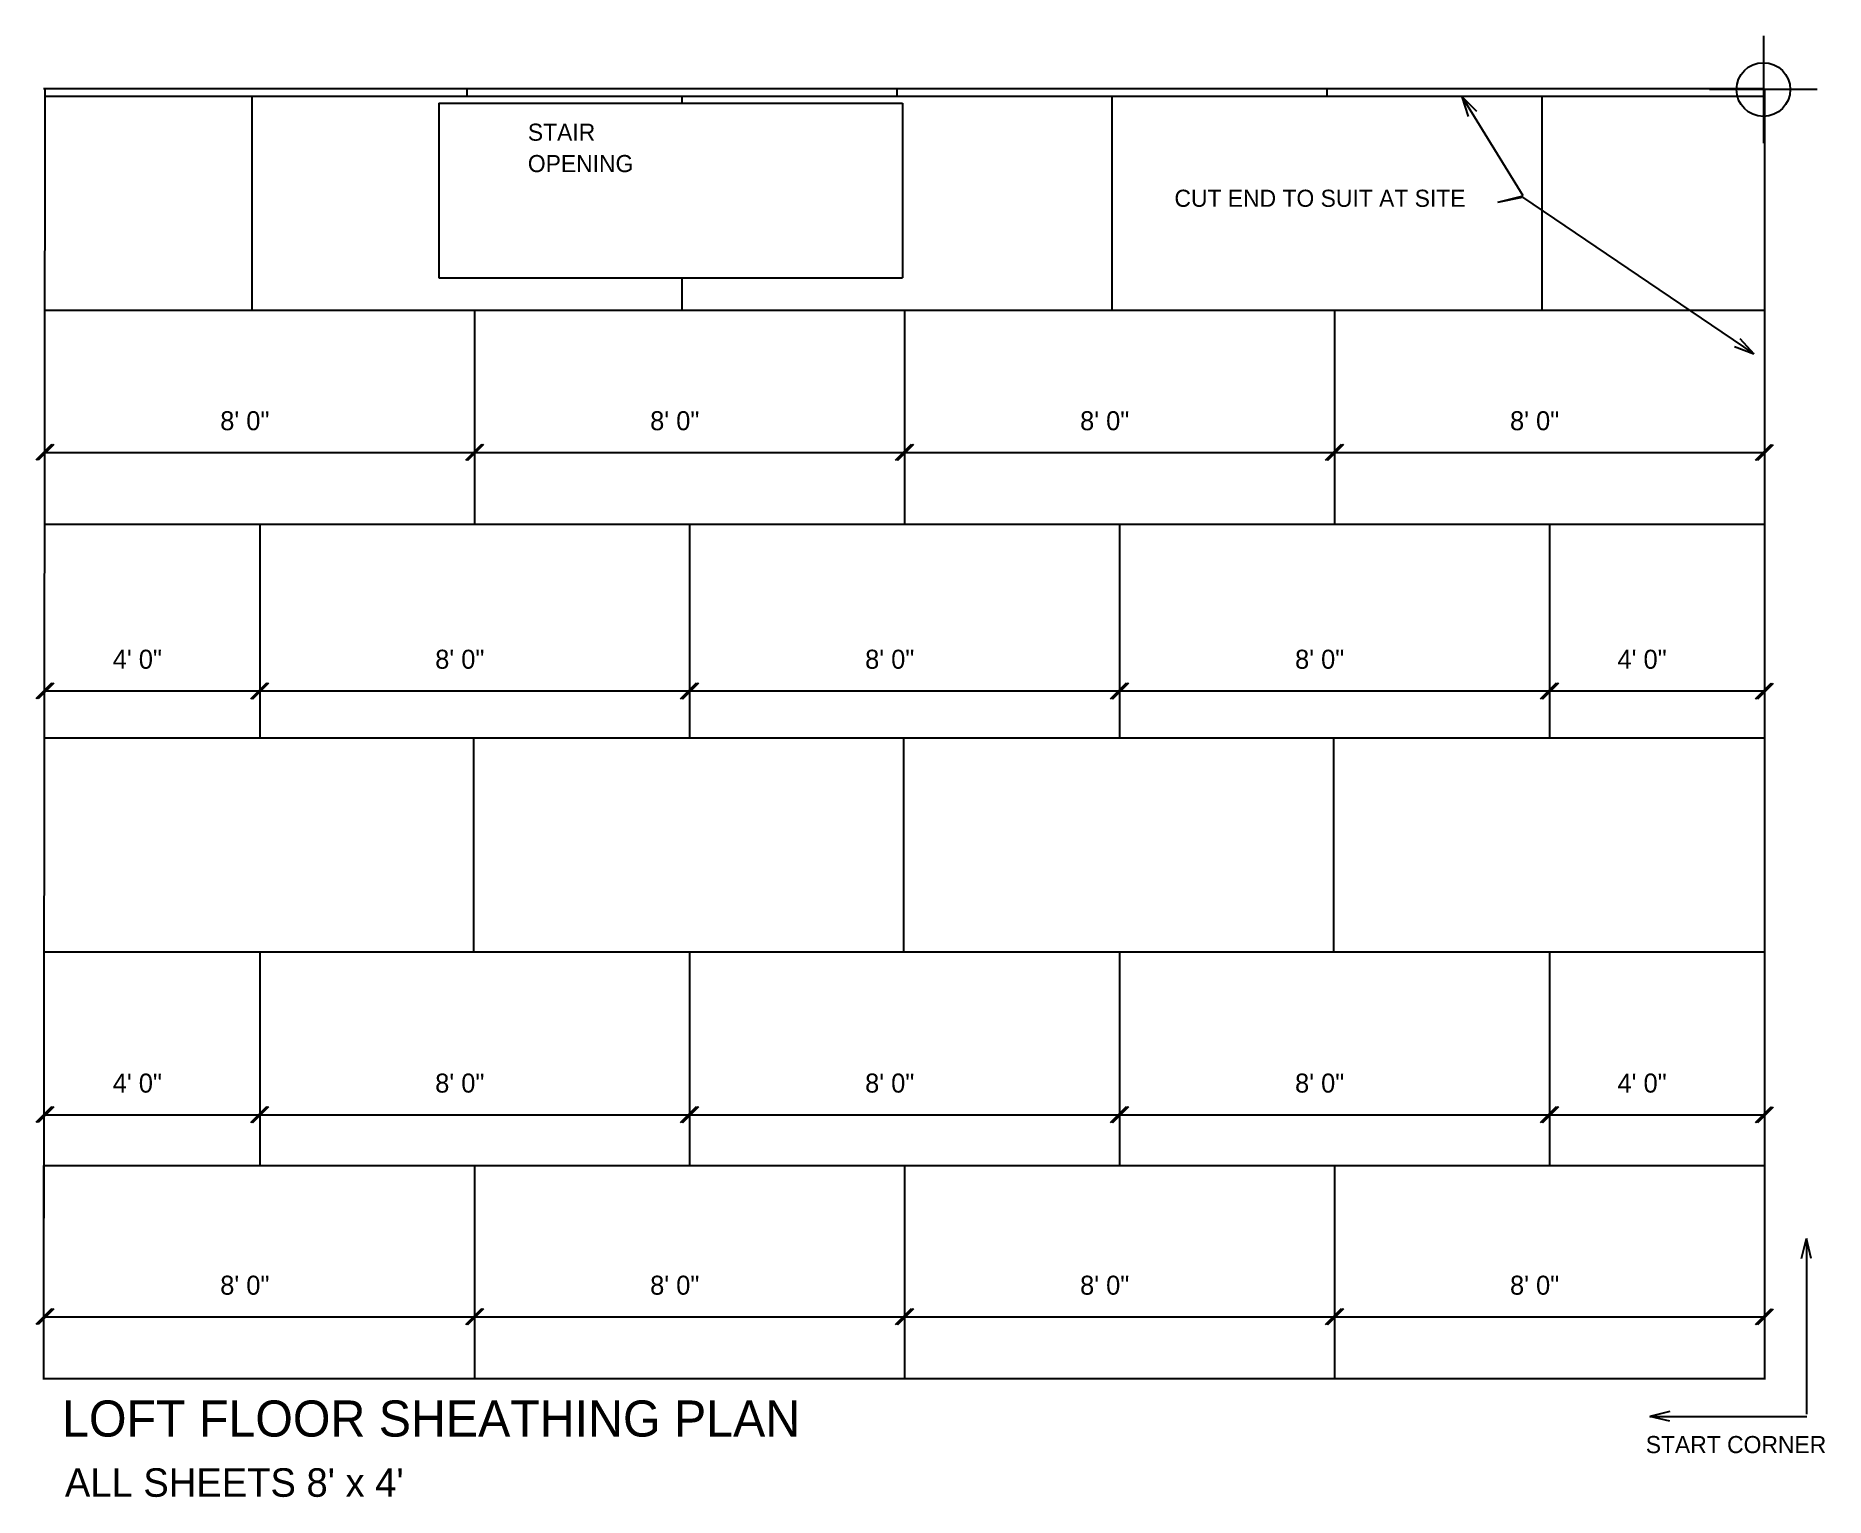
# Model space of a CAD drawing. Extents: x -59 to 340, y 301 to 627.
import ezdxf

# ---------------------------------------------------------------- set-up
doc = ezdxf.new("R2010")
doc.units = 0
for name, color, linetype in [('LAYER_1', 1, 'CONTINUOUS'), ('LAYER_11', 11, 'CONTINUOUS'), ('LAYER_12', 12, 'CONTINUOUS'), ('LAYER_2', 2, 'CONTINUOUS'), ('LAYER_4', 4, 'CONTINUOUS')]:
    doc.layers.add(name, color=color, linetype=linetype)

msp = doc.modelspace()

# ---------------------------------------------------------------- linework, layer by layer
at = {"layer": 'LAYER_1'}
for p, q in [((326.38, 627.12), (326.38, 603.12)), ((338.38, 615.12), (314.38, 615.12))]:
    msp.add_line(p, q, dxfattribs=at)
msp.add_circle((326.38, 615.12), 6, dxfattribs=at)
at = {"layer": 'LAYER_11'}
for p, q in [((-55.88, 535.88), (-59.38, 532.38)), ((-55.62, 535.88), (-59.12, 532.38)), ((-55.38, 535.88), (-58.88, 532.38)), ((36.62, 532.38), (40.12, 535.88)), ((40.12, 535.88), (36.62, 532.38)), ((36.88, 532.38), (40.38, 535.88)), ((40.38, 535.88), (36.88, 532.38)), ((37.12, 532.38), (40.62, 535.88)), ((40.62, 535.88), (37.12, 532.38)), ((132.62, 532.38), (136.12, 535.88)), ((136.12, 535.88), (132.62, 532.38)), ((132.88, 532.38), (136.38, 535.88)), ((136.38, 535.88), (132.88, 532.38)), ((133.12, 532.38), (136.62, 535.88)), ((136.62, 535.88), (133.12, 532.38)), ((228.62, 532.38), (232.12, 535.88)), ((232.12, 535.88), (228.62, 532.38)), ((228.88, 532.38), (232.38, 535.88)), ((232.38, 535.88), (228.88, 532.38)), ((229.12, 532.38), (232.62, 535.88)), ((232.62, 535.88), (229.12, 532.38)), ((324.62, 532.38), (328.12, 535.88)), ((324.88, 532.38), (328.38, 535.88)), ((325.12, 532.38), (328.62, 535.88)), ((-57.38, 534.12), (38.62, 534.12)), ((38.62, 534.12), (134.62, 534.12)), ((134.62, 534.12), (230.62, 534.12)), ((230.62, 534.12), (326.62, 534.12)), ((-55.88, 482.62), (-59.38, 479.12)), ((-55.62, 482.62), (-59.12, 479.12)), ((-55.38, 482.62), (-58.88, 479.12)), ((-57.38, 480.88), (-9.38, 480.88)), ((-11.38, 479.12), (-7.88, 482.62)), ((-7.88, 482.62), (-11.38, 479.12)), ((-11.12, 479.12), (-7.62, 482.62)), ((-7.62, 482.62), (-11.12, 479.12)), ((-10.88, 479.12), (-7.38, 482.62)), ((-7.38, 482.62), (-10.88, 479.12)), ((-9.38, 480.88), (86.62, 480.88)), ((84.62, 479.12), (88.12, 482.62)), ((88.12, 482.62), (84.62, 479.12)), ((84.88, 479.12), (88.38, 482.62)), ((88.38, 482.62), (84.88, 479.12)), ((85.12, 479.12), (88.62, 482.62)), ((88.62, 482.62), (85.12, 479.12)), ((86.62, 480.88), (182.62, 480.88)), ((180.62, 479.12), (184.12, 482.62)), ((184.12, 482.62), (180.62, 479.12)), ((180.88, 479.12), (184.38, 482.62)), ((184.38, 482.62), (180.88, 479.12)), ((181.12, 479.12), (184.62, 482.62)), ((184.62, 482.62), (181.12, 479.12)), ((182.62, 480.88), (278.62, 480.88)), ((276.62, 479.12), (280.12, 482.62)), ((280.12, 482.62), (276.62, 479.12)), ((276.88, 479.12), (280.38, 482.62)), ((280.38, 482.62), (276.88, 479.12)), ((277.12, 479.12), (280.62, 482.62)), ((280.62, 482.62), (277.12, 479.12)), ((278.62, 480.88), (326.62, 480.88)), ((324.62, 479.12), (328.12, 482.62)), ((324.88, 479.12), (328.38, 482.62)), ((325.12, 479.12), (328.62, 482.62)), ((-55.88, 388), (-59.38, 384.5)), ((-55.62, 388), (-59.12, 384.5)), ((-55.38, 388), (-58.88, 384.5)), ((-11.38, 384.5), (-7.88, 388)), ((-7.88, 388), (-11.38, 384.5)), ((-11.12, 384.5), (-7.62, 388)), ((-7.62, 388), (-11.12, 384.5)), ((-10.88, 384.5), (-7.38, 388)), ((-7.38, 388), (-10.88, 384.5)), ((84.62, 384.5), (88.12, 388)), ((88.12, 388), (84.62, 384.5)), ((84.88, 384.5), (88.38, 388)), ((88.38, 388), (84.88, 384.5)), ((85.12, 384.5), (88.62, 388)), ((88.62, 388), (85.12, 384.5)), ((180.62, 384.5), (184.12, 388)), ((184.12, 388), (180.62, 384.5)), ((180.88, 384.5), (184.38, 388)), ((184.38, 388), (180.88, 384.5)), ((181.12, 384.5), (184.62, 388)), ((184.62, 388), (181.12, 384.5)), ((276.62, 384.5), (280.12, 388)), ((280.12, 388), (276.62, 384.5)), ((276.88, 384.5), (280.38, 388)), ((280.38, 388), (276.88, 384.5)), ((277.12, 384.5), (280.62, 388)), ((280.62, 388), (277.12, 384.5)), ((324.62, 384.5), (328.12, 388)), ((324.88, 384.5), (328.38, 388)), ((325.12, 384.5), (328.62, 388)), ((-57.38, 386.25), (-9.38, 386.25)), ((-9.38, 386.25), (86.62, 386.25)), ((86.62, 386.25), (182.62, 386.25)), ((182.62, 386.25), (278.62, 386.25)), ((278.62, 386.25), (326.62, 386.25)), ((-55.88, 342.88), (-59.38, 339.38)), ((-55.62, 342.88), (-59.12, 339.38)), ((-55.38, 342.88), (-58.88, 339.38)), ((-57.38, 341.12), (38.62, 341.12)), ((36.62, 339.38), (40.12, 342.88)), ((40.12, 342.88), (36.62, 339.38)), ((36.88, 339.38), (40.38, 342.88)), ((40.38, 342.88), (36.88, 339.38)), ((37.12, 339.38), (40.62, 342.88)), ((40.62, 342.88), (37.12, 339.38)), ((38.62, 341.12), (134.62, 341.12)), ((132.62, 339.38), (136.12, 342.88)), ((136.12, 342.88), (132.62, 339.38)), ((132.88, 339.38), (136.38, 342.88)), ((136.38, 342.88), (132.88, 339.38)), ((133.12, 339.38), (136.62, 342.88)), ((136.62, 342.88), (133.12, 339.38)), ((134.62, 341.12), (230.62, 341.12)), ((228.62, 339.38), (232.12, 342.88)), ((232.12, 342.88), (228.62, 339.38)), ((228.88, 339.38), (232.38, 342.88)), ((232.38, 342.88), (228.88, 339.38)), ((229.12, 339.38), (232.62, 342.88)), ((232.62, 342.88), (229.12, 339.38)), ((230.62, 341.12), (326.62, 341.12)), ((324.62, 339.38), (328.12, 342.88)), ((324.88, 339.38), (328.38, 342.88)), ((325.12, 339.38), (328.62, 342.88))]:
    msp.add_line(p, q, dxfattribs=at)
at = {"layer": 'LAYER_2'}
for p, q in [((-57.62, 615.38), (326.38, 615.38)), ((-57.38, 615.12), (-57.62, 327.12)), ((-57.38, 613.62), (326.38, 613.62)), ((-11.12, 613.62), (-11.12, 565.88)), ((30.62, 612.12), (134.12, 612.12)), ((30.62, 612.12), (30.62, 573.12)), ((36.88, 615.12), (36.88, 613.62)), ((84.88, 613.62), (84.88, 612.12)), ((132.88, 615.12), (132.88, 613.62)), ((134.12, 612.12), (134.12, 573.12)), ((180.88, 613.62), (180.88, 565.88)), ((228.88, 615.12), (228.88, 613.62)), ((276.88, 613.62), (276.88, 565.88)), ((326.62, 615.12), (326.62, 327.12)), ((30.62, 573.12), (134.12, 573.12)), ((84.88, 573.12), (84.88, 565.88)), ((-57.38, 565.88), (326.38, 565.88)), ((38.62, 565.88), (38.62, 518.12)), ((134.62, 565.88), (134.62, 518.12)), ((230.62, 565.88), (230.62, 518.12)), ((-57.38, 518.12), (326.38, 518.12)), ((-9.38, 518.12), (-9.38, 470.38)), ((86.62, 518.12), (86.62, 470.38)), ((182.62, 518.12), (182.62, 470.38)), ((278.62, 518.12), (278.62, 470.38)), ((-57.38, 470.38), (326.38, 470.38)), ((38.38, 470.38), (38.38, 422.62)), ((134.38, 470.38), (134.38, 422.62)), ((230.38, 470.38), (230.38, 422.62)), ((-57.38, 422.62), (326.38, 422.62)), ((-9.38, 422.62), (-9.38, 374.88)), ((86.62, 422.62), (86.62, 374.88)), ((182.62, 422.62), (182.62, 374.88)), ((278.62, 422.62), (278.62, 374.88)), ((-57.62, 374.88), (-57.62, 327.12)), ((-57.38, 374.88), (326.38, 374.88)), ((38.62, 374.88), (38.62, 327.12)), ((134.62, 374.88), (134.62, 327.12)), ((230.62, 374.88), (230.62, 327.12)), ((334.92, 354.12), (336, 358.62)), ((336, 358.62), (336, 319.38)), ((337.08, 354.12), (336, 358.62)), ((-57.38, 327.38), (326.38, 327.38)), ((305.5, 319.95), (301, 318.88)), ((301, 318.88), (336.12, 318.88)), ((305.5, 317.8), (301, 318.88))]:
    msp.add_line(p, q, dxfattribs=at)
at = {"layer": 'LAYER_4'}
for p, q in [((272.75, 591.38), (259.12, 613.5)), ((262.4, 610.23), (259.12, 613.5)), ((260.57, 609.1), (259.12, 613.5)), ((267.12, 589.95), (272.75, 591.38)), ((267.12, 589.95), (272.62, 591.12)), ((272.62, 591.12), (324.25, 556.12)), ((321.13, 559.54), (324.25, 556.12)), ((319.92, 557.76), (324.25, 556.12))]:
    msp.add_line(p, q, dxfattribs=at)

# ---------------------------------------------------------------- texts
at = {"layer": 'LAYER_11'}
for s, p in [('8\' 0"', (-18.19, 539.06)), ('8\' 0"', (77.81, 539.06)), ('8\' 0"', (173.81, 539.06)), ('8\' 0"', (269.81, 539.06)), ('4\' 0"', (-42.19, 485.81)), ('8\' 0"', (29.81, 485.81)), ('8\' 0"', (125.81, 485.81)), ('8\' 0"', (221.81, 485.81)), ('4\' 0"', (293.81, 485.81)), ('4\' 0"', (-42.19, 391.18)), ('8\' 0"', (29.81, 391.18)), ('8\' 0"', (125.81, 391.18)), ('8\' 0"', (221.81, 391.18)), ('4\' 0"', (293.81, 391.18)), ('8\' 0"', (-18.19, 346.06)), ('8\' 0"', (77.81, 346.06)), ('8\' 0"', (173.81, 346.06)), ('8\' 0"', (269.81, 346.06))]:
    msp.add_text(s, height=4.245, dxfattribs=at).set_placement(p)
at = {"layer": 'LAYER_12'}
for s, height, p in [('STAIR ', 3.82, (50.5, 603.69)), ('OPENING', 3.82, (50.5, 596.69)), ('CUT END TO SUIT AT SITE', 3.8205, (194.88, 588.94)), ('START CORNER', 3.8205, (300.12, 310.69))]:
    msp.add_text(s, height=height, dxfattribs=at).set_placement(p)
at = {"layer": 'LAYER_4'}
for s, height, p in [('LOFT FLOOR SHEATHING PLAN', 8.0655, (-53.5, 314.38)), ("ALL SHEETS 8' x 4' ", 6.3675, (-52.88, 300.94))]:
    msp.add_text(s, height=height, dxfattribs=at).set_placement(p)

doc.saveas('drawing.dxf')
